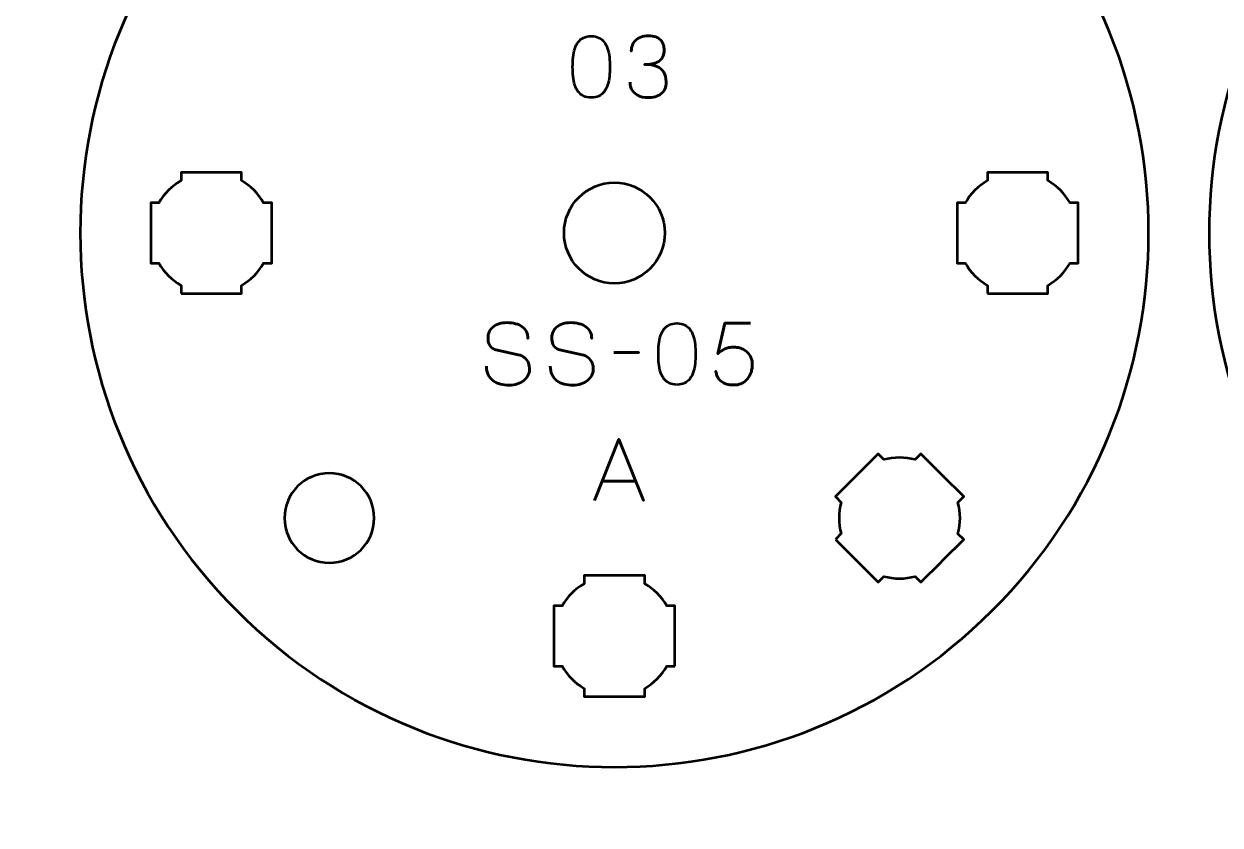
# Model space of a CAD drawing. Header units: centimetres. Extents: x -21 to 0, y -29.7 to 0.
# Drawn here: x -17.33 to -11.4, y -17.39 to -13.41 of the extents above; entities that cross this region are included whole.
import ezdxf

# ---------------------------------------------------------------- set-up
doc = ezdxf.new("R2010")
doc.units = ezdxf.units.CM
doc.header["$MEASUREMENT"] = 0
doc.layers.add('Layer 1', color=7, linetype='Continuous')

msp = doc.modelspace()

# ---------------------------------------------------------------- linework, layer by layer
at = {"layer": 'Layer 1', "lineweight": 53}
msp.add_ellipse((-14.40002, -14.44991), major_axis=(0, 0.25), ratio=1, dxfattribs=at)
at = {"layer": 'Layer 1', "color": 1, "lineweight": 53}
msp.add_open_spline([(-21.00003, -29.19995), (-21.00003, -29.19995), (-21.00003, -2.29992), (-21.00003, -2.29992), (-21.00003, -2.29992), (-21.00003, -2.21709), (-20.93286, -2.14992), (-20.85003, -2.14992), (-20.85003, -2.14992), (-20.7672, -2.14992), (-20.70003, -2.08275), (-20.70003, -1.99992), (-20.70003, -1.99992), (-20.70003, -1.91709), (-20.7672, -1.84992), (-20.85003, -1.84992), (-20.85003, -1.84992), (-20.93286, -1.84992), (-21.00003, -1.78275), (-21.00003, -1.69992), (-21.00003, -1.69992), (-21.00003, -1.61709), (-20.93286, -1.54992), (-20.85003, -1.54992), (-20.85003, -1.54992), (-20.7672, -1.54992), (-20.70003, -1.48275), (-20.70003, -1.39992), (-20.70003, -1.39992), (-20.70003, -1.31709), (-20.7672, -1.24992), (-20.85003, -1.24992), (-20.85003, -1.24992), (-20.93286, -1.24992), (-21.00003, -1.18275), (-21.00003, -1.09992), (-21.00003, -1.09992), (-21.00003, -1.09992), (-21.00003, -0.49992), (-21.00003, -0.49992), (-21.00003, -0.49992), (-21.00003, -0.22295), (-20.77694, 0.00004), (-20.49994, 0.00004), (-20.49994, 0.00004), (-20.49994, 0.00004), (-0.50008, 0.00004), (-0.50008, 0.00004), (-0.50008, 0.00004), (-0.22294, 0.00004), (0.00002, -0.22295), (0.00002, -0.49992), (0.00002, -0.49992), (0.00002, -0.49992), (0.00002, -29.19995), (0.00002, -29.19995), (0.00002, -29.19995), (0.00002, -29.47695), (-0.22294, -29.70004), (-0.50008, -29.70004), (-0.50008, -29.70004), (-0.50008, -29.70004), (-20.49994, -29.70004), (-20.49994, -29.70004), (-20.49994, -29.70004), (-20.77694, -29.70004), (-21.00003, -29.47695), (-21.00003, -29.19995)], degree=3, knots=[0, 0, 0, 0, 0.0588235, 0.0588235, 0.0588235, 0.0588235, 0.1176471, 0.1176471, 0.1176471, 0.1176471, 0.1764706, 0.1764706, 0.1764706, 0.1764706, 0.2352941, 0.2352941, 0.2352941, 0.2352941, 0.2941176, 0.2941176, 0.2941176, 0.2941176, 0.3529412, 0.3529412, 0.3529412, 0.3529412, 0.4117647, 0.4117647, 0.4117647, 0.4117647, 0.4705882, 0.4705882, 0.4705882, 0.4705882, 0.5294118, 0.5294118, 0.5294118, 0.5294118, 0.5882353, 0.5882353, 0.5882353, 0.5882353, 0.6470588, 0.6470588, 0.6470588, 0.6470588, 0.7058824, 0.7058824, 0.7058824, 0.7058824, 0.7647059, 0.7647059, 0.7647059, 0.7647059, 0.8235294, 0.8235294, 0.8235294, 0.8235294, 0.8823529, 0.8823529, 0.8823529, 0.8823529, 0.9411765, 0.9411765, 0.9411765, 0.9411765, 1, 1, 1, 1], dxfattribs=at)
at = {"layer": 'Layer 1', "color": 3, "lineweight": 53}
for points in [[(-16.27383, -12.57613), (-15.23913, -11.54143), (-13.5609, -11.54143), (-12.52617, -12.57616), (-12.52617, -12.57616), (-11.49147, -13.61086), (-11.49147, -15.2891), (-12.52617, -16.3238), (-12.52617, -16.3238), (-13.5609, -17.35853), (-15.23913, -17.35853), (-16.27383, -16.32383), (-16.27383, -16.32383), (-17.30856, -15.2891), (-17.30856, -13.61086), (-16.27383, -12.57613)], [(-10.67383, -12.57613), (-9.63913, -11.54143), (-7.9609, -11.54143), (-6.92617, -12.57616), (-6.92617, -12.57616), (-5.89147, -13.61086), (-5.89147, -15.2891), (-6.92617, -16.3238), (-6.92617, -16.3238), (-7.9609, -17.35853), (-9.63913, -17.35853), (-10.67383, -16.32383), (-10.67383, -16.32383), (-11.70856, -15.2891), (-11.70856, -13.61086), (-10.67383, -12.57613)]]:
    msp.add_open_spline(points, degree=3, knots=[0, 0, 0, 0, 0.25, 0.25, 0.25, 0.25, 0.5, 0.5, 0.5, 0.5, 0.75, 0.75, 0.75, 0.75, 1, 1, 1, 1], dxfattribs=at)
at = {"layer": 'Layer 1', "color": 5, "lineweight": 53}
for points, knots in [([(-14.51499, -13.77813), (-14.50018, -13.77806), (-14.48741, -13.77545), (-14.47675, -13.77037), (-14.47675, -13.77037), (-14.46617, -13.76529), (-14.45735, -13.75802), (-14.4503, -13.74878), (-14.4503, -13.74878), (-14.44331, -13.73947), (-14.43781, -13.72846), (-14.43372, -13.71576), (-14.43372, -13.71576), (-14.42969, -13.70306), (-14.4268, -13.68916), (-14.42518, -13.67392), (-14.42518, -13.67392), (-14.42348, -13.65868), (-14.42264, -13.64266), (-14.42271, -13.62573), (-14.42271, -13.62573), (-14.42264, -13.60887), (-14.42348, -13.59285), (-14.42518, -13.57768), (-14.42518, -13.57768), (-14.4268, -13.56251), (-14.42969, -13.54854), (-14.43372, -13.53584), (-14.43372, -13.53584), (-14.43781, -13.52321), (-14.44331, -13.51221), (-14.4503, -13.50282), (-14.4503, -13.50282), (-14.45735, -13.49351), (-14.46617, -13.48624), (-14.47675, -13.48116), (-14.47675, -13.48116), (-14.48741, -13.47601), (-14.50018, -13.4734), (-14.51499, -13.47333), (-14.51499, -13.47333), (-14.52981, -13.4734), (-14.54258, -13.47601), (-14.55324, -13.48116), (-14.55324, -13.48116), (-14.56382, -13.48624), (-14.57264, -13.49351), (-14.57969, -13.50282), (-14.57969, -13.50282), (-14.58668, -13.51221), (-14.59218, -13.52321), (-14.59627, -13.53584), (-14.59627, -13.53584), (-14.6003, -13.54854), (-14.60319, -13.56251), (-14.60481, -13.57768), (-14.60481, -13.57768), (-14.6065, -13.59285), (-14.60735, -13.60887), (-14.60728, -13.62573), (-14.60728, -13.62573), (-14.60735, -13.64266), (-14.6065, -13.65868), (-14.60481, -13.67392), (-14.60481, -13.67392), (-14.60319, -13.68916), (-14.6003, -13.70306), (-14.59627, -13.71576), (-14.59627, -13.71576), (-14.59218, -13.72846), (-14.58668, -13.73947), (-14.57969, -13.74878), (-14.57969, -13.74878), (-14.57264, -13.75802), (-14.56382, -13.76529), (-14.55324, -13.77037), (-14.55324, -13.77037), (-14.54258, -13.77545), (-14.52981, -13.77806), (-14.51499, -13.77813)], [0, 0, 0, 0, 0.05, 0.05, 0.05, 0.05, 0.1, 0.1, 0.1, 0.1, 0.15, 0.15, 0.15, 0.15, 0.2, 0.2, 0.2, 0.2, 0.25, 0.25, 0.25, 0.25, 0.3, 0.3, 0.3, 0.3, 0.35, 0.35, 0.35, 0.35, 0.4, 0.4, 0.4, 0.4, 0.45, 0.45, 0.45, 0.45, 0.5, 0.5, 0.5, 0.5, 0.55, 0.55, 0.55, 0.55, 0.6, 0.6, 0.6, 0.6, 0.65, 0.65, 0.65, 0.65, 0.7, 0.7, 0.7, 0.7, 0.75, 0.75, 0.75, 0.75, 0.8, 0.8, 0.8, 0.8, 0.85, 0.85, 0.85, 0.85, 0.9, 0.9, 0.9, 0.9, 0.95, 0.95, 0.95, 0.95, 1, 1, 1, 1]), ([(-14.51499, -13.77813), (-14.50018, -13.77806), (-14.48741, -13.77545), (-14.47675, -13.77037), (-14.47675, -13.77037), (-14.46617, -13.76529), (-14.45735, -13.75802), (-14.4503, -13.74878), (-14.4503, -13.74878), (-14.44331, -13.73947), (-14.43781, -13.72846), (-14.43372, -13.71576), (-14.43372, -13.71576), (-14.42969, -13.70306), (-14.4268, -13.68916), (-14.42518, -13.67392), (-14.42518, -13.67392), (-14.42348, -13.65868), (-14.42264, -13.64266), (-14.42271, -13.62573), (-14.42271, -13.62573), (-14.42264, -13.60887), (-14.42348, -13.59285), (-14.42518, -13.57768), (-14.42518, -13.57768), (-14.4268, -13.56251), (-14.42969, -13.54854), (-14.43372, -13.53584), (-14.43372, -13.53584), (-14.43781, -13.52321), (-14.44331, -13.51221), (-14.4503, -13.50282), (-14.4503, -13.50282), (-14.45735, -13.49351), (-14.46617, -13.48624), (-14.47675, -13.48116), (-14.47675, -13.48116), (-14.48741, -13.47601), (-14.50018, -13.4734), (-14.51499, -13.47333), (-14.51499, -13.47333), (-14.52981, -13.4734), (-14.54258, -13.47601), (-14.55324, -13.48116), (-14.55324, -13.48116), (-14.56382, -13.48624), (-14.57264, -13.49351), (-14.57969, -13.50282), (-14.57969, -13.50282), (-14.58668, -13.51221), (-14.59218, -13.52321), (-14.59627, -13.53584), (-14.59627, -13.53584), (-14.6003, -13.54854), (-14.60319, -13.56251), (-14.60481, -13.57768), (-14.60481, -13.57768), (-14.6065, -13.59285), (-14.60735, -13.60887), (-14.60728, -13.62573), (-14.60728, -13.62573), (-14.60735, -13.64266), (-14.6065, -13.65868), (-14.60481, -13.67392), (-14.60481, -13.67392), (-14.60319, -13.68916), (-14.6003, -13.70306), (-14.59627, -13.71576), (-14.59627, -13.71576), (-14.59218, -13.72846), (-14.58668, -13.73947), (-14.57969, -13.74878), (-14.57969, -13.74878), (-14.57264, -13.75802), (-14.56382, -13.76529), (-14.55324, -13.77037), (-14.55324, -13.77037), (-14.54258, -13.77545), (-14.52981, -13.77806), (-14.51499, -13.77813)], [0, 0, 0, 0, 0.05, 0.05, 0.05, 0.05, 0.1, 0.1, 0.1, 0.1, 0.15, 0.15, 0.15, 0.15, 0.2, 0.2, 0.2, 0.2, 0.25, 0.25, 0.25, 0.25, 0.3, 0.3, 0.3, 0.3, 0.35, 0.35, 0.35, 0.35, 0.4, 0.4, 0.4, 0.4, 0.45, 0.45, 0.45, 0.45, 0.5, 0.5, 0.5, 0.5, 0.55, 0.55, 0.55, 0.55, 0.6, 0.6, 0.6, 0.6, 0.65, 0.65, 0.65, 0.65, 0.7, 0.7, 0.7, 0.7, 0.75, 0.75, 0.75, 0.75, 0.8, 0.8, 0.8, 0.8, 0.85, 0.85, 0.85, 0.85, 0.9, 0.9, 0.9, 0.9, 0.95, 0.95, 0.95, 0.95, 1, 1, 1, 1]), ([(-14.32238, -13.70151), (-14.32231, -13.71675), (-14.31878, -13.73001), (-14.3118, -13.74151), (-14.3118, -13.74151), (-14.30481, -13.75294), (-14.29486, -13.7619), (-14.28188, -13.76832), (-14.28188, -13.76832), (-14.2689, -13.77474), (-14.25331, -13.77799), (-14.23517, -13.77813), (-14.23517, -13.77813), (-14.22156, -13.77813), (-14.20921, -13.77672), (-14.19799, -13.77376), (-14.19799, -13.77376), (-14.18684, -13.77079), (-14.17725, -13.76621), (-14.16913, -13.75993), (-14.16913, -13.75993), (-14.16102, -13.75365), (-14.15481, -13.74553), (-14.15037, -13.73566), (-14.15037, -13.73566), (-14.14599, -13.72571), (-14.14381, -13.71378), (-14.14374, -13.69981), (-14.14374, -13.69981), (-14.14366, -13.68119), (-14.14747, -13.66545), (-14.15502, -13.65268), (-14.15502, -13.65268), (-14.16257, -13.63991), (-14.17429, -13.63032), (-14.19002, -13.62376), (-14.19002, -13.62376), (-14.20575, -13.61719), (-14.22593, -13.61388), (-14.25041, -13.61388), (-14.25041, -13.61388), (-14.23214, -13.61395), (-14.21683, -13.61226), (-14.20434, -13.6088), (-14.20434, -13.6088), (-14.19192, -13.60534), (-14.18198, -13.60047), (-14.1745, -13.59412), (-14.1745, -13.59412), (-14.16702, -13.58784), (-14.16159, -13.58036), (-14.15834, -13.57176), (-14.15834, -13.57176), (-14.15502, -13.56322), (-14.1534, -13.55384), (-14.15347, -13.54361), (-14.15347, -13.54361), (-14.1534, -13.53337), (-14.15481, -13.52392), (-14.15763, -13.51517), (-14.15763, -13.51517), (-14.16039, -13.50642), (-14.1649, -13.49873), (-14.17104, -13.49217), (-14.17104, -13.49217), (-14.17718, -13.48561), (-14.18529, -13.48046), (-14.19524, -13.47679), (-14.19524, -13.47679), (-14.20526, -13.47312), (-14.21747, -13.47129), (-14.23179, -13.47122), (-14.23179, -13.47122), (-14.24604, -13.47129), (-14.25853, -13.4734), (-14.26911, -13.4775), (-14.26911, -13.4775), (-14.27977, -13.48159), (-14.28851, -13.48716), (-14.29557, -13.49429), (-14.29557, -13.49429), (-14.30255, -13.50141), (-14.30778, -13.50953), (-14.31123, -13.5187), (-14.31123, -13.5187), (-14.31476, -13.52787), (-14.31645, -13.53761), (-14.31645, -13.54784), (-14.31645, -13.54784), (-14.31645, -13.53761), (-14.31476, -13.52787), (-14.31123, -13.5187), (-14.31123, -13.5187), (-14.30778, -13.50953), (-14.30255, -13.50141), (-14.29557, -13.49429), (-14.29557, -13.49429), (-14.28851, -13.48716), (-14.27977, -13.48159), (-14.26911, -13.4775), (-14.26911, -13.4775), (-14.25853, -13.4734), (-14.24604, -13.47129), (-14.23179, -13.47122), (-14.23179, -13.47122), (-14.21747, -13.47129), (-14.20526, -13.47312), (-14.19524, -13.47679), (-14.19524, -13.47679), (-14.18529, -13.48046), (-14.17718, -13.48561), (-14.17104, -13.49217), (-14.17104, -13.49217), (-14.1649, -13.49873), (-14.16039, -13.50642), (-14.15763, -13.51517), (-14.15763, -13.51517), (-14.15481, -13.52392), (-14.1534, -13.53337), (-14.15347, -13.54361), (-14.15347, -13.54361), (-14.1534, -13.55384), (-14.15502, -13.56322), (-14.15834, -13.57176), (-14.15834, -13.57176), (-14.16159, -13.58036), (-14.16702, -13.58784), (-14.1745, -13.59412), (-14.1745, -13.59412), (-14.18198, -13.60047), (-14.19192, -13.60534), (-14.20434, -13.6088), (-14.20434, -13.6088), (-14.21683, -13.61226), (-14.23214, -13.61395), (-14.25041, -13.61388), (-14.25041, -13.61388), (-14.22593, -13.61388), (-14.20575, -13.61719), (-14.19002, -13.62376), (-14.19002, -13.62376), (-14.17429, -13.63032), (-14.16257, -13.63991), (-14.15502, -13.65268), (-14.15502, -13.65268), (-14.14747, -13.66545), (-14.14366, -13.68119), (-14.14374, -13.69981), (-14.14374, -13.69981), (-14.14381, -13.71378), (-14.14599, -13.72571), (-14.15037, -13.73566), (-14.15037, -13.73566), (-14.15481, -13.74553), (-14.16102, -13.75365), (-14.16913, -13.75993), (-14.16913, -13.75993), (-14.17725, -13.76621), (-14.18684, -13.77079), (-14.19799, -13.77376), (-14.19799, -13.77376), (-14.20921, -13.77672), (-14.22156, -13.77813), (-14.23517, -13.77813), (-14.23517, -13.77813), (-14.25331, -13.77799), (-14.2689, -13.77474), (-14.28188, -13.76832), (-14.28188, -13.76832), (-14.29486, -13.7619), (-14.30481, -13.75294), (-14.3118, -13.74151), (-14.3118, -13.74151), (-14.31878, -13.73001), (-14.32231, -13.71675), (-14.32238, -13.70151)], [0, 0, 0, 0, 0.0227273, 0.0227273, 0.0227273, 0.0227273, 0.0454545, 0.0454545, 0.0454545, 0.0454545, 0.0681818, 0.0681818, 0.0681818, 0.0681818, 0.0909091, 0.0909091, 0.0909091, 0.0909091, 0.1136364, 0.1136364, 0.1136364, 0.1136364, 0.1363636, 0.1363636, 0.1363636, 0.1363636, 0.1590909, 0.1590909, 0.1590909, 0.1590909, 0.1818182, 0.1818182, 0.1818182, 0.1818182, 0.2045455, 0.2045455, 0.2045455, 0.2045455, 0.2272727, 0.2272727, 0.2272727, 0.2272727, 0.25, 0.25, 0.25, 0.25, 0.2727273, 0.2727273, 0.2727273, 0.2727273, 0.2954545, 0.2954545, 0.2954545, 0.2954545, 0.3181818, 0.3181818, 0.3181818, 0.3181818, 0.3409091, 0.3409091, 0.3409091, 0.3409091, 0.3636364, 0.3636364, 0.3636364, 0.3636364, 0.3863636, 0.3863636, 0.3863636, 0.3863636, 0.4090909, 0.4090909, 0.4090909, 0.4090909, 0.4318182, 0.4318182, 0.4318182, 0.4318182, 0.4545455, 0.4545455, 0.4545455, 0.4545455, 0.4772727, 0.4772727, 0.4772727, 0.4772727, 0.5, 0.5, 0.5, 0.5, 0.5227273, 0.5227273, 0.5227273, 0.5227273, 0.5454545, 0.5454545, 0.5454545, 0.5454545, 0.5681818, 0.5681818, 0.5681818, 0.5681818, 0.5909091, 0.5909091, 0.5909091, 0.5909091, 0.6136364, 0.6136364, 0.6136364, 0.6136364, 0.6363636, 0.6363636, 0.6363636, 0.6363636, 0.6590909, 0.6590909, 0.6590909, 0.6590909, 0.6818182, 0.6818182, 0.6818182, 0.6818182, 0.7045455, 0.7045455, 0.7045455, 0.7045455, 0.7272727, 0.7272727, 0.7272727, 0.7272727, 0.75, 0.75, 0.75, 0.75, 0.7727273, 0.7727273, 0.7727273, 0.7727273, 0.7954545, 0.7954545, 0.7954545, 0.7954545, 0.8181818, 0.8181818, 0.8181818, 0.8181818, 0.8409091, 0.8409091, 0.8409091, 0.8409091, 0.8636364, 0.8636364, 0.8636364, 0.8636364, 0.8863636, 0.8863636, 0.8863636, 0.8863636, 0.9090909, 0.9090909, 0.9090909, 0.9090909, 0.9318182, 0.9318182, 0.9318182, 0.9318182, 0.9545455, 0.9545455, 0.9545455, 0.9545455, 0.9772727, 0.9772727, 0.9772727, 0.9772727, 1, 1, 1, 1]), ([(-15.03484, -15.11053), (-15.0347, -15.1274), (-15.03174, -15.14186), (-15.02581, -15.15393), (-15.02581, -15.15393), (-15.01995, -15.16592), (-15.01177, -15.17573), (-15.00147, -15.18335), (-15.00147, -15.18335), (-14.9911, -15.1909), (-14.97917, -15.19647), (-14.9657, -15.20007), (-14.9657, -15.20007), (-14.95229, -15.2036), (-14.9379, -15.20536), (-14.92266, -15.20536), (-14.92266, -15.20536), (-14.90728, -15.20529), (-14.89345, -15.20303), (-14.8811, -15.19873), (-14.8811, -15.19873), (-14.86882, -15.19442), (-14.85831, -15.18864), (-14.84949, -15.18137), (-14.84949, -15.18137), (-14.84074, -15.1741), (-14.83397, -15.16599), (-14.82917, -15.15696), (-14.82917, -15.15696), (-14.82437, -15.14793), (-14.82183, -15.13869), (-14.82148, -15.12916), (-14.82148, -15.12916), (-14.82106, -15.11667), (-14.82289, -15.10524), (-14.82691, -15.09494), (-14.82691, -15.09494), (-14.83094, -15.08464), (-14.83715, -15.07603), (-14.84554, -15.06898), (-14.84554, -15.06898), (-14.85387, -15.06192), (-14.86438, -15.05698), (-14.87694, -15.05423), (-14.87694, -15.05423), (-14.87694, -15.05423), (-14.98065, -15.03179), (-14.98065, -15.03179), (-14.98065, -15.03179), (-14.99039, -15.02975), (-14.99879, -15.02629), (-15.0057, -15.02149), (-15.0057, -15.02149), (-15.01262, -15.01663), (-15.01798, -15.00992), (-15.02165, -15.00131), (-15.02165, -15.00131), (-15.02532, -14.99278), (-15.02722, -14.98191), (-15.02722, -14.96872), (-15.02722, -14.96872), (-15.02722, -14.9587), (-15.02517, -14.94925), (-15.02101, -14.94036), (-15.02101, -14.94036), (-15.01692, -14.93147), (-15.01085, -14.92363), (-15.00288, -14.91672), (-15.00288, -14.91672), (-14.99491, -14.90988), (-14.98503, -14.90451), (-14.97332, -14.90063), (-14.97332, -14.90063), (-14.96153, -14.89668), (-14.94806, -14.89471), (-14.93282, -14.89464), (-14.93282, -14.89464), (-14.91751, -14.89464), (-14.90347, -14.8964), (-14.89063, -14.89993), (-14.89063, -14.89993), (-14.87786, -14.90346), (-14.86678, -14.90854), (-14.85747, -14.91531), (-14.85747, -14.91531), (-14.84815, -14.92208), (-14.84096, -14.93041), (-14.83602, -14.94014), (-14.83602, -14.94014), (-14.83108, -14.94995), (-14.82875, -14.96117), (-14.8291, -14.9738), (-14.8291, -14.9738), (-14.82875, -14.96117), (-14.83108, -14.94995), (-14.83602, -14.94014), (-14.83602, -14.94014), (-14.84096, -14.93041), (-14.84815, -14.92208), (-14.85747, -14.91531), (-14.85747, -14.91531), (-14.86678, -14.90854), (-14.87786, -14.90346), (-14.89063, -14.89993), (-14.89063, -14.89993), (-14.90347, -14.8964), (-14.91751, -14.89464), (-14.93282, -14.89464), (-14.93282, -14.89464), (-14.94806, -14.89471), (-14.96153, -14.89668), (-14.97332, -14.90063), (-14.97332, -14.90063), (-14.98503, -14.90451), (-14.99491, -14.90988), (-15.00288, -14.91672), (-15.00288, -14.91672), (-15.01085, -14.92363), (-15.01692, -14.93147), (-15.02101, -14.94036), (-15.02101, -14.94036), (-15.02517, -14.94925), (-15.02722, -14.9587), (-15.02722, -14.96872), (-15.02722, -14.96872), (-15.02722, -14.98191), (-15.02539, -14.99278), (-15.02186, -15.00124), (-15.02186, -15.00124), (-15.01826, -15.00978), (-15.01297, -15.01641), (-15.00605, -15.02128), (-15.00605, -15.02128), (-14.99914, -15.02608), (-14.99067, -15.02961), (-14.98065, -15.03179), (-14.98065, -15.03179), (-14.98065, -15.03179), (-14.87694, -15.05423), (-14.87694, -15.05423), (-14.87694, -15.05423), (-14.8641, -15.05698), (-14.85351, -15.06192), (-14.84519, -15.06898), (-14.84519, -15.06898), (-14.83679, -15.07603), (-14.83065, -15.08464), (-14.8267, -15.09494), (-14.8267, -15.09494), (-14.82282, -15.10524), (-14.82106, -15.11667), (-14.82148, -15.12916), (-14.82148, -15.12916), (-14.82183, -15.13869), (-14.82437, -15.14793), (-14.82917, -15.15696), (-14.82917, -15.15696), (-14.83397, -15.16599), (-14.84074, -15.1741), (-14.84949, -15.18137), (-14.84949, -15.18137), (-14.85831, -15.18864), (-14.86882, -15.19442), (-14.8811, -15.19873), (-14.8811, -15.19873), (-14.89345, -15.20303), (-14.90728, -15.20529), (-14.92266, -15.20536), (-14.92266, -15.20536), (-14.9379, -15.20536), (-14.95229, -15.2036), (-14.9657, -15.20007), (-14.9657, -15.20007), (-14.97917, -15.19647), (-14.9911, -15.1909), (-15.00147, -15.18335), (-15.00147, -15.18335), (-15.01177, -15.17573), (-15.01995, -15.16592), (-15.02581, -15.15393), (-15.02581, -15.15393), (-15.03174, -15.14186), (-15.0347, -15.1274), (-15.03484, -15.11053)], [0, 0, 0, 0, 0.0217391, 0.0217391, 0.0217391, 0.0217391, 0.0434783, 0.0434783, 0.0434783, 0.0434783, 0.0652174, 0.0652174, 0.0652174, 0.0652174, 0.0869565, 0.0869565, 0.0869565, 0.0869565, 0.1086957, 0.1086957, 0.1086957, 0.1086957, 0.1304348, 0.1304348, 0.1304348, 0.1304348, 0.1521739, 0.1521739, 0.1521739, 0.1521739, 0.173913, 0.173913, 0.173913, 0.173913, 0.1956522, 0.1956522, 0.1956522, 0.1956522, 0.2173913, 0.2173913, 0.2173913, 0.2173913, 0.2391304, 0.2391304, 0.2391304, 0.2391304, 0.2608696, 0.2608696, 0.2608696, 0.2608696, 0.2826087, 0.2826087, 0.2826087, 0.2826087, 0.3043478, 0.3043478, 0.3043478, 0.3043478, 0.326087, 0.326087, 0.326087, 0.326087, 0.3478261, 0.3478261, 0.3478261, 0.3478261, 0.3695652, 0.3695652, 0.3695652, 0.3695652, 0.3913043, 0.3913043, 0.3913043, 0.3913043, 0.4130435, 0.4130435, 0.4130435, 0.4130435, 0.4347826, 0.4347826, 0.4347826, 0.4347826, 0.4565217, 0.4565217, 0.4565217, 0.4565217, 0.4782609, 0.4782609, 0.4782609, 0.4782609, 0.5, 0.5, 0.5, 0.5, 0.5217391, 0.5217391, 0.5217391, 0.5217391, 0.5434783, 0.5434783, 0.5434783, 0.5434783, 0.5652174, 0.5652174, 0.5652174, 0.5652174, 0.5869565, 0.5869565, 0.5869565, 0.5869565, 0.6086957, 0.6086957, 0.6086957, 0.6086957, 0.6304348, 0.6304348, 0.6304348, 0.6304348, 0.6521739, 0.6521739, 0.6521739, 0.6521739, 0.673913, 0.673913, 0.673913, 0.673913, 0.6956522, 0.6956522, 0.6956522, 0.6956522, 0.7173913, 0.7173913, 0.7173913, 0.7173913, 0.7391304, 0.7391304, 0.7391304, 0.7391304, 0.7608696, 0.7608696, 0.7608696, 0.7608696, 0.7826087, 0.7826087, 0.7826087, 0.7826087, 0.8043478, 0.8043478, 0.8043478, 0.8043478, 0.826087, 0.826087, 0.826087, 0.826087, 0.8478261, 0.8478261, 0.8478261, 0.8478261, 0.8695652, 0.8695652, 0.8695652, 0.8695652, 0.8913043, 0.8913043, 0.8913043, 0.8913043, 0.9130435, 0.9130435, 0.9130435, 0.9130435, 0.9347826, 0.9347826, 0.9347826, 0.9347826, 0.9565217, 0.9565217, 0.9565217, 0.9565217, 0.9782609, 0.9782609, 0.9782609, 0.9782609, 1, 1, 1, 1]), ([(-14.71861, -15.11053), (-14.71847, -15.1274), (-14.71551, -15.14186), (-14.70958, -15.15393), (-14.70958, -15.15393), (-14.70372, -15.16592), (-14.69554, -15.17573), (-14.68524, -15.18335), (-14.68524, -15.18335), (-14.67487, -15.1909), (-14.66294, -15.19647), (-14.64947, -15.20007), (-14.64947, -15.20007), (-14.63606, -15.2036), (-14.62167, -15.20536), (-14.60643, -15.20536), (-14.60643, -15.20536), (-14.59105, -15.20529), (-14.57722, -15.20303), (-14.56487, -15.19873), (-14.56487, -15.19873), (-14.55259, -15.19442), (-14.54208, -15.18864), (-14.53326, -15.18137), (-14.53326, -15.18137), (-14.52451, -15.1741), (-14.51774, -15.16599), (-14.51294, -15.15696), (-14.51294, -15.15696), (-14.50814, -15.14793), (-14.5056, -15.13869), (-14.50525, -15.12916), (-14.50525, -15.12916), (-14.50483, -15.11667), (-14.50666, -15.10524), (-14.51068, -15.09494), (-14.51068, -15.09494), (-14.51471, -15.08464), (-14.52092, -15.07603), (-14.52931, -15.06898), (-14.52931, -15.06898), (-14.53764, -15.06192), (-14.54815, -15.05698), (-14.56071, -15.05423), (-14.56071, -15.05423), (-14.56071, -15.05423), (-14.66442, -15.03179), (-14.66442, -15.03179), (-14.66442, -15.03179), (-14.67416, -15.02975), (-14.68256, -15.02629), (-14.68947, -15.02149), (-14.68947, -15.02149), (-14.69639, -15.01663), (-14.70175, -15.00992), (-14.70542, -15.00131), (-14.70542, -15.00131), (-14.70909, -14.99278), (-14.71099, -14.98191), (-14.71099, -14.96872), (-14.71099, -14.96872), (-14.71099, -14.9587), (-14.70894, -14.94925), (-14.70478, -14.94036), (-14.70478, -14.94036), (-14.70069, -14.93147), (-14.69462, -14.92363), (-14.68665, -14.91672), (-14.68665, -14.91672), (-14.67868, -14.90988), (-14.6688, -14.90451), (-14.65709, -14.90063), (-14.65709, -14.90063), (-14.6453, -14.89668), (-14.63183, -14.89471), (-14.61659, -14.89464), (-14.61659, -14.89464), (-14.60128, -14.89464), (-14.58724, -14.8964), (-14.5744, -14.89993), (-14.5744, -14.89993), (-14.56163, -14.90346), (-14.55055, -14.90854), (-14.54124, -14.91531), (-14.54124, -14.91531), (-14.53192, -14.92208), (-14.52473, -14.93041), (-14.51979, -14.94014), (-14.51979, -14.94014), (-14.51485, -14.94995), (-14.51252, -14.96117), (-14.51287, -14.9738), (-14.51287, -14.9738), (-14.51252, -14.96117), (-14.51485, -14.94995), (-14.51979, -14.94014), (-14.51979, -14.94014), (-14.52473, -14.93041), (-14.53192, -14.92208), (-14.54124, -14.91531), (-14.54124, -14.91531), (-14.55055, -14.90854), (-14.56163, -14.90346), (-14.5744, -14.89993), (-14.5744, -14.89993), (-14.58724, -14.8964), (-14.60128, -14.89464), (-14.61659, -14.89464), (-14.61659, -14.89464), (-14.63183, -14.89471), (-14.6453, -14.89668), (-14.65709, -14.90063), (-14.65709, -14.90063), (-14.6688, -14.90451), (-14.67868, -14.90988), (-14.68665, -14.91672), (-14.68665, -14.91672), (-14.69462, -14.92363), (-14.70069, -14.93147), (-14.70478, -14.94036), (-14.70478, -14.94036), (-14.70894, -14.94925), (-14.71099, -14.9587), (-14.71099, -14.96872), (-14.71099, -14.96872), (-14.71099, -14.98191), (-14.70916, -14.99278), (-14.70563, -15.00124), (-14.70563, -15.00124), (-14.70203, -15.00978), (-14.69674, -15.01641), (-14.68982, -15.02128), (-14.68982, -15.02128), (-14.68291, -15.02608), (-14.67444, -15.02961), (-14.66442, -15.03179), (-14.66442, -15.03179), (-14.66442, -15.03179), (-14.56071, -15.05423), (-14.56071, -15.05423), (-14.56071, -15.05423), (-14.54787, -15.05698), (-14.53728, -15.06192), (-14.52896, -15.06898), (-14.52896, -15.06898), (-14.52056, -15.07603), (-14.51442, -15.08464), (-14.51047, -15.09494), (-14.51047, -15.09494), (-14.50659, -15.10524), (-14.50483, -15.11667), (-14.50525, -15.12916), (-14.50525, -15.12916), (-14.5056, -15.13869), (-14.50814, -15.14793), (-14.51294, -15.15696), (-14.51294, -15.15696), (-14.51774, -15.16599), (-14.52451, -15.1741), (-14.53326, -15.18137), (-14.53326, -15.18137), (-14.54208, -15.18864), (-14.55259, -15.19442), (-14.56487, -15.19873), (-14.56487, -15.19873), (-14.57722, -15.20303), (-14.59105, -15.20529), (-14.60643, -15.20536), (-14.60643, -15.20536), (-14.62167, -15.20536), (-14.63606, -15.2036), (-14.64947, -15.20007), (-14.64947, -15.20007), (-14.66294, -15.19647), (-14.67487, -15.1909), (-14.68524, -15.18335), (-14.68524, -15.18335), (-14.69554, -15.17573), (-14.70372, -15.16592), (-14.70958, -15.15393), (-14.70958, -15.15393), (-14.71551, -15.14186), (-14.71847, -15.1274), (-14.71861, -15.11053)], [0, 0, 0, 0, 0.0217391, 0.0217391, 0.0217391, 0.0217391, 0.0434783, 0.0434783, 0.0434783, 0.0434783, 0.0652174, 0.0652174, 0.0652174, 0.0652174, 0.0869565, 0.0869565, 0.0869565, 0.0869565, 0.1086957, 0.1086957, 0.1086957, 0.1086957, 0.1304348, 0.1304348, 0.1304348, 0.1304348, 0.1521739, 0.1521739, 0.1521739, 0.1521739, 0.173913, 0.173913, 0.173913, 0.173913, 0.1956522, 0.1956522, 0.1956522, 0.1956522, 0.2173913, 0.2173913, 0.2173913, 0.2173913, 0.2391304, 0.2391304, 0.2391304, 0.2391304, 0.2608696, 0.2608696, 0.2608696, 0.2608696, 0.2826087, 0.2826087, 0.2826087, 0.2826087, 0.3043478, 0.3043478, 0.3043478, 0.3043478, 0.326087, 0.326087, 0.326087, 0.326087, 0.3478261, 0.3478261, 0.3478261, 0.3478261, 0.3695652, 0.3695652, 0.3695652, 0.3695652, 0.3913043, 0.3913043, 0.3913043, 0.3913043, 0.4130435, 0.4130435, 0.4130435, 0.4130435, 0.4347826, 0.4347826, 0.4347826, 0.4347826, 0.4565217, 0.4565217, 0.4565217, 0.4565217, 0.4782609, 0.4782609, 0.4782609, 0.4782609, 0.5, 0.5, 0.5, 0.5, 0.5217391, 0.5217391, 0.5217391, 0.5217391, 0.5434783, 0.5434783, 0.5434783, 0.5434783, 0.5652174, 0.5652174, 0.5652174, 0.5652174, 0.5869565, 0.5869565, 0.5869565, 0.5869565, 0.6086957, 0.6086957, 0.6086957, 0.6086957, 0.6304348, 0.6304348, 0.6304348, 0.6304348, 0.6521739, 0.6521739, 0.6521739, 0.6521739, 0.673913, 0.673913, 0.673913, 0.673913, 0.6956522, 0.6956522, 0.6956522, 0.6956522, 0.7173913, 0.7173913, 0.7173913, 0.7173913, 0.7391304, 0.7391304, 0.7391304, 0.7391304, 0.7608696, 0.7608696, 0.7608696, 0.7608696, 0.7826087, 0.7826087, 0.7826087, 0.7826087, 0.8043478, 0.8043478, 0.8043478, 0.8043478, 0.826087, 0.826087, 0.826087, 0.826087, 0.8478261, 0.8478261, 0.8478261, 0.8478261, 0.8695652, 0.8695652, 0.8695652, 0.8695652, 0.8913043, 0.8913043, 0.8913043, 0.8913043, 0.9130435, 0.9130435, 0.9130435, 0.9130435, 0.9347826, 0.9347826, 0.9347826, 0.9347826, 0.9565217, 0.9565217, 0.9565217, 0.9565217, 0.9782609, 0.9782609, 0.9782609, 0.9782609, 1, 1, 1, 1]), ([(-14.08996, -15.20282), (-14.07515, -15.20275), (-14.06238, -15.20014), (-14.05172, -15.19506), (-14.05172, -15.19506), (-14.04114, -15.18998), (-14.03232, -15.18271), (-14.02527, -15.17347), (-14.02527, -15.17347), (-14.01828, -15.16416), (-14.01278, -15.15315), (-14.00869, -15.14045), (-14.00869, -15.14045), (-14.00466, -15.12775), (-14.00177, -15.11385), (-14.00015, -15.09861), (-14.00015, -15.09861), (-13.99845, -15.08337), (-13.99761, -15.06735), (-13.99768, -15.05042), (-13.99768, -15.05042), (-13.99761, -15.03356), (-13.99845, -15.01754), (-14.00015, -15.00237), (-14.00015, -15.00237), (-14.00177, -14.9872), (-14.00466, -14.97323), (-14.00869, -14.96053), (-14.00869, -14.96053), (-14.01278, -14.9479), (-14.01828, -14.9369), (-14.02527, -14.92751), (-14.02527, -14.92751), (-14.03232, -14.9182), (-14.04114, -14.91093), (-14.05172, -14.90585), (-14.05172, -14.90585), (-14.06238, -14.9007), (-14.07515, -14.89809), (-14.08996, -14.89802), (-14.08996, -14.89802), (-14.10478, -14.89809), (-14.11755, -14.9007), (-14.12821, -14.90585), (-14.12821, -14.90585), (-14.13879, -14.91093), (-14.14761, -14.9182), (-14.15466, -14.92751), (-14.15466, -14.92751), (-14.16165, -14.9369), (-14.16715, -14.9479), (-14.17124, -14.96053), (-14.17124, -14.96053), (-14.17527, -14.97323), (-14.17816, -14.9872), (-14.17978, -15.00237), (-14.17978, -15.00237), (-14.18147, -15.01754), (-14.18232, -15.03356), (-14.18225, -15.05042), (-14.18225, -15.05042), (-14.18232, -15.06735), (-14.18147, -15.08337), (-14.17978, -15.09861), (-14.17978, -15.09861), (-14.17816, -15.11385), (-14.17527, -15.12775), (-14.17124, -15.14045), (-14.17124, -15.14045), (-14.16715, -15.15315), (-14.16165, -15.16416), (-14.15466, -15.17347), (-14.15466, -15.17347), (-14.14761, -15.18271), (-14.13879, -15.18998), (-14.12821, -15.19506), (-14.12821, -15.19506), (-14.11755, -15.20014), (-14.10478, -15.20275), (-14.08996, -15.20282)], [0, 0, 0, 0, 0.05, 0.05, 0.05, 0.05, 0.1, 0.1, 0.1, 0.1, 0.15, 0.15, 0.15, 0.15, 0.2, 0.2, 0.2, 0.2, 0.25, 0.25, 0.25, 0.25, 0.3, 0.3, 0.3, 0.3, 0.35, 0.35, 0.35, 0.35, 0.4, 0.4, 0.4, 0.4, 0.45, 0.45, 0.45, 0.45, 0.5, 0.5, 0.5, 0.5, 0.55, 0.55, 0.55, 0.55, 0.6, 0.6, 0.6, 0.6, 0.65, 0.65, 0.65, 0.65, 0.7, 0.7, 0.7, 0.7, 0.75, 0.75, 0.75, 0.75, 0.8, 0.8, 0.8, 0.8, 0.85, 0.85, 0.85, 0.85, 0.9, 0.9, 0.9, 0.9, 0.95, 0.95, 0.95, 0.95, 1, 1, 1, 1]), ([(-14.08996, -15.20282), (-14.07515, -15.20275), (-14.06238, -15.20014), (-14.05172, -15.19506), (-14.05172, -15.19506), (-14.04114, -15.18998), (-14.03232, -15.18271), (-14.02527, -15.17347), (-14.02527, -15.17347), (-14.01828, -15.16416), (-14.01278, -15.15315), (-14.00869, -15.14045), (-14.00869, -15.14045), (-14.00466, -15.12775), (-14.00177, -15.11385), (-14.00015, -15.09861), (-14.00015, -15.09861), (-13.99845, -15.08337), (-13.99761, -15.06735), (-13.99768, -15.05042), (-13.99768, -15.05042), (-13.99761, -15.03356), (-13.99845, -15.01754), (-14.00015, -15.00237), (-14.00015, -15.00237), (-14.00177, -14.9872), (-14.00466, -14.97323), (-14.00869, -14.96053), (-14.00869, -14.96053), (-14.01278, -14.9479), (-14.01828, -14.9369), (-14.02527, -14.92751), (-14.02527, -14.92751), (-14.03232, -14.9182), (-14.04114, -14.91093), (-14.05172, -14.90585), (-14.05172, -14.90585), (-14.06238, -14.9007), (-14.07515, -14.89809), (-14.08996, -14.89802), (-14.08996, -14.89802), (-14.10478, -14.89809), (-14.11755, -14.9007), (-14.12821, -14.90585), (-14.12821, -14.90585), (-14.13879, -14.91093), (-14.14761, -14.9182), (-14.15466, -14.92751), (-14.15466, -14.92751), (-14.16165, -14.9369), (-14.16715, -14.9479), (-14.17124, -14.96053), (-14.17124, -14.96053), (-14.17527, -14.97323), (-14.17816, -14.9872), (-14.17978, -15.00237), (-14.17978, -15.00237), (-14.18147, -15.01754), (-14.18232, -15.03356), (-14.18225, -15.05042), (-14.18225, -15.05042), (-14.18232, -15.06735), (-14.18147, -15.08337), (-14.17978, -15.09861), (-14.17978, -15.09861), (-14.17816, -15.11385), (-14.17527, -15.12775), (-14.17124, -15.14045), (-14.17124, -15.14045), (-14.16715, -15.15315), (-14.16165, -15.16416), (-14.15466, -15.17347), (-14.15466, -15.17347), (-14.14761, -15.18271), (-14.13879, -15.18998), (-14.12821, -15.19506), (-14.12821, -15.19506), (-14.11755, -15.20014), (-14.10478, -15.20275), (-14.08996, -15.20282)], [0, 0, 0, 0, 0.05, 0.05, 0.05, 0.05, 0.1, 0.1, 0.1, 0.1, 0.15, 0.15, 0.15, 0.15, 0.2, 0.2, 0.2, 0.2, 0.25, 0.25, 0.25, 0.25, 0.3, 0.3, 0.3, 0.3, 0.35, 0.35, 0.35, 0.35, 0.4, 0.4, 0.4, 0.4, 0.45, 0.45, 0.45, 0.45, 0.5, 0.5, 0.5, 0.5, 0.55, 0.55, 0.55, 0.55, 0.6, 0.6, 0.6, 0.6, 0.65, 0.65, 0.65, 0.65, 0.7, 0.7, 0.7, 0.7, 0.75, 0.75, 0.75, 0.75, 0.8, 0.8, 0.8, 0.8, 0.85, 0.85, 0.85, 0.85, 0.9, 0.9, 0.9, 0.9, 0.95, 0.95, 0.95, 0.95, 1, 1, 1, 1]), ([(-13.7259, -14.8976), (-13.7259, -14.8976), (-13.8529, -14.8976), (-13.8529, -14.8976), (-13.8529, -14.8976), (-13.8529, -14.8976), (-13.88677, -15.04915), (-13.88677, -15.04915), (-13.88677, -15.04915), (-13.88084, -15.04407), (-13.8752, -15.03949), (-13.86976, -15.03546), (-13.86976, -15.03546), (-13.8644, -15.03144), (-13.85876, -15.02806), (-13.85276, -15.02523), (-13.85276, -15.02523), (-13.84683, -15.02241), (-13.84006, -15.02029), (-13.83244, -15.01881), (-13.83244, -15.01881), (-13.82489, -15.01733), (-13.81586, -15.01655), (-13.80549, -15.01655), (-13.80549, -15.01655), (-13.79702, -15.01655), (-13.78855, -15.01768), (-13.78009, -15.02001), (-13.78009, -15.02001), (-13.77162, -15.02227), (-13.76358, -15.02573), (-13.75596, -15.03031), (-13.75596, -15.03031), (-13.74827, -15.03497), (-13.74149, -15.04076), (-13.73557, -15.04774), (-13.73557, -15.04774), (-13.72957, -15.05473), (-13.72484, -15.06291), (-13.72146, -15.07229), (-13.72146, -15.07229), (-13.718, -15.08168), (-13.71624, -15.09233), (-13.71617, -15.10418), (-13.71617, -15.10418), (-13.71609, -15.10856), (-13.71659, -15.11406), (-13.71758, -15.12055), (-13.71758, -15.12055), (-13.71849, -15.12704), (-13.72019, -15.1341), (-13.72259, -15.14158), (-13.72259, -15.14158), (-13.72498, -15.14906), (-13.72837, -15.15647), (-13.73267, -15.1638), (-13.73267, -15.1638), (-13.73698, -15.17114), (-13.74248, -15.17784), (-13.74911, -15.18391), (-13.74911, -15.18391), (-13.75575, -15.18998), (-13.76379, -15.19485), (-13.77317, -15.19852), (-13.77317, -15.19852), (-13.78263, -15.20211), (-13.79371, -15.20402), (-13.80633, -15.20409), (-13.80633, -15.20409), (-13.82143, -15.20402), (-13.83413, -15.2024), (-13.84443, -15.19936), (-13.84443, -15.19936), (-13.85474, -15.19626), (-13.86313, -15.19224), (-13.86962, -15.18716), (-13.86962, -15.18716), (-13.87618, -15.18208), (-13.88126, -15.1765), (-13.88493, -15.17044), (-13.88493, -15.17044), (-13.8886, -15.16437), (-13.89135, -15.1583), (-13.89319, -15.15223), (-13.89319, -15.15223), (-13.89502, -15.14616), (-13.89643, -15.14059), (-13.89735, -15.13551), (-13.89735, -15.13551), (-13.89643, -15.14059), (-13.89502, -15.14616), (-13.89319, -15.15223), (-13.89319, -15.15223), (-13.89135, -15.1583), (-13.8886, -15.16437), (-13.88493, -15.17044), (-13.88493, -15.17044), (-13.88126, -15.1765), (-13.87618, -15.18208), (-13.86962, -15.18716), (-13.86962, -15.18716), (-13.86313, -15.19224), (-13.85474, -15.19626), (-13.84443, -15.19936), (-13.84443, -15.19936), (-13.83413, -15.2024), (-13.82143, -15.20402), (-13.80633, -15.20409), (-13.80633, -15.20409), (-13.79371, -15.20402), (-13.78263, -15.20211), (-13.77317, -15.19852), (-13.77317, -15.19852), (-13.76379, -15.19485), (-13.75575, -15.18998), (-13.74911, -15.18391), (-13.74911, -15.18391), (-13.74248, -15.17784), (-13.73698, -15.17114), (-13.73267, -15.1638), (-13.73267, -15.1638), (-13.72837, -15.15647), (-13.72498, -15.14906), (-13.72259, -15.14158), (-13.72259, -15.14158), (-13.72019, -15.1341), (-13.71849, -15.12704), (-13.71758, -15.12055), (-13.71758, -15.12055), (-13.71659, -15.11406), (-13.71609, -15.10856), (-13.71617, -15.10418), (-13.71617, -15.10418), (-13.71624, -15.09233), (-13.718, -15.08168), (-13.72146, -15.07229), (-13.72146, -15.07229), (-13.72484, -15.06291), (-13.72957, -15.05473), (-13.73557, -15.04774), (-13.73557, -15.04774), (-13.74149, -15.04076), (-13.74827, -15.03497), (-13.75596, -15.03031), (-13.75596, -15.03031), (-13.76358, -15.02573), (-13.77162, -15.02227), (-13.78009, -15.02001), (-13.78009, -15.02001), (-13.78855, -15.01768), (-13.79702, -15.01655), (-13.80549, -15.01655), (-13.80549, -15.01655), (-13.81586, -15.01655), (-13.82489, -15.01733), (-13.83244, -15.01881), (-13.83244, -15.01881), (-13.84006, -15.02029), (-13.84683, -15.02241), (-13.85276, -15.02523), (-13.85276, -15.02523), (-13.85876, -15.02806), (-13.8644, -15.03144), (-13.86976, -15.03546), (-13.86976, -15.03546), (-13.8752, -15.03949), (-13.88084, -15.04407), (-13.88677, -15.04915), (-13.88677, -15.04915), (-13.88677, -15.04915), (-13.8529, -14.8976), (-13.8529, -14.8976), (-13.8529, -14.8976), (-13.8529, -14.8976), (-13.7259, -14.8976), (-13.7259, -14.8976)], [0, 0, 0, 0, 0.0227273, 0.0227273, 0.0227273, 0.0227273, 0.0454545, 0.0454545, 0.0454545, 0.0454545, 0.0681818, 0.0681818, 0.0681818, 0.0681818, 0.0909091, 0.0909091, 0.0909091, 0.0909091, 0.1136364, 0.1136364, 0.1136364, 0.1136364, 0.1363636, 0.1363636, 0.1363636, 0.1363636, 0.1590909, 0.1590909, 0.1590909, 0.1590909, 0.1818182, 0.1818182, 0.1818182, 0.1818182, 0.2045455, 0.2045455, 0.2045455, 0.2045455, 0.2272727, 0.2272727, 0.2272727, 0.2272727, 0.25, 0.25, 0.25, 0.25, 0.2727273, 0.2727273, 0.2727273, 0.2727273, 0.2954545, 0.2954545, 0.2954545, 0.2954545, 0.3181818, 0.3181818, 0.3181818, 0.3181818, 0.3409091, 0.3409091, 0.3409091, 0.3409091, 0.3636364, 0.3636364, 0.3636364, 0.3636364, 0.3863636, 0.3863636, 0.3863636, 0.3863636, 0.4090909, 0.4090909, 0.4090909, 0.4090909, 0.4318182, 0.4318182, 0.4318182, 0.4318182, 0.4545455, 0.4545455, 0.4545455, 0.4545455, 0.4772727, 0.4772727, 0.4772727, 0.4772727, 0.5, 0.5, 0.5, 0.5, 0.5227273, 0.5227273, 0.5227273, 0.5227273, 0.5454545, 0.5454545, 0.5454545, 0.5454545, 0.5681818, 0.5681818, 0.5681818, 0.5681818, 0.5909091, 0.5909091, 0.5909091, 0.5909091, 0.6136364, 0.6136364, 0.6136364, 0.6136364, 0.6363636, 0.6363636, 0.6363636, 0.6363636, 0.6590909, 0.6590909, 0.6590909, 0.6590909, 0.6818182, 0.6818182, 0.6818182, 0.6818182, 0.7045455, 0.7045455, 0.7045455, 0.7045455, 0.7272727, 0.7272727, 0.7272727, 0.7272727, 0.75, 0.75, 0.75, 0.75, 0.7727273, 0.7727273, 0.7727273, 0.7727273, 0.7954545, 0.7954545, 0.7954545, 0.7954545, 0.8181818, 0.8181818, 0.8181818, 0.8181818, 0.8409091, 0.8409091, 0.8409091, 0.8409091, 0.8636364, 0.8636364, 0.8636364, 0.8636364, 0.8863636, 0.8863636, 0.8863636, 0.8863636, 0.9090909, 0.9090909, 0.9090909, 0.9090909, 0.9318182, 0.9318182, 0.9318182, 0.9318182, 0.9545455, 0.9545455, 0.9545455, 0.9545455, 0.9772727, 0.9772727, 0.9772727, 0.9772727, 1, 1, 1, 1]), ([(-14.40238, -15.04322), (-14.40238, -15.04322), (-14.27919, -15.04322), (-14.27919, -15.04322), (-14.27919, -15.04322), (-14.27919, -15.04322), (-14.40238, -15.04322), (-14.40238, -15.04322)], [0, 0, 0, 0, 0.5, 0.5, 0.5, 0.5, 1, 1, 1, 1]), ([(-14.49848, -15.77813), (-14.49848, -15.77813), (-14.37741, -15.47291), (-14.37741, -15.47291), (-14.37741, -15.47291), (-14.37741, -15.47291), (-14.25591, -15.77813), (-14.25591, -15.77813), (-14.25591, -15.77813), (-14.25591, -15.77813), (-14.37741, -15.47291), (-14.37741, -15.47291), (-14.37741, -15.47291), (-14.37741, -15.47291), (-14.49848, -15.77813), (-14.49848, -15.77813)], [0, 0, 0, 0, 0.25, 0.25, 0.25, 0.25, 0.5, 0.5, 0.5, 0.5, 0.75, 0.75, 0.75, 0.75, 1, 1, 1, 1]), ([(-14.46038, -15.68203), (-14.46038, -15.68203), (-14.29444, -15.68203), (-14.29444, -15.68203), (-14.29444, -15.68203), (-14.29444, -15.68203), (-14.46038, -15.68203), (-14.46038, -15.68203)], [0, 0, 0, 0, 0.5, 0.5, 0.5, 0.5, 1, 1, 1, 1])]:
    msp.add_open_spline(points, degree=3, knots=knots, dxfattribs=at)
at = {"layer": 'Layer 1', "lineweight": 53}
for points, knots in [([(-16.55006, -14.74994), (-16.55006, -14.74994), (-16.55006, -14.70974), (-16.55006, -14.70974), (-16.55006, -14.70974), (-16.59558, -14.68341), (-16.63351, -14.64545), (-16.65984, -14.59994), (-16.65984, -14.59994), (-16.65984, -14.59994), (-16.70006, -14.59994), (-16.70006, -14.59994), (-16.70006, -14.59994), (-16.70006, -14.59994), (-16.70006, -14.29994), (-16.70006, -14.29994), (-16.70006, -14.29994), (-16.70006, -14.29994), (-16.65987, -14.29994), (-16.65987, -14.29994), (-16.65987, -14.29994), (-16.63354, -14.25441), (-16.59559, -14.21642), (-16.55006, -14.19006), (-16.55006, -14.19006), (-16.55006, -14.19006), (-16.55006, -14.14994), (-16.55006, -14.14994), (-16.55006, -14.14994), (-16.55006, -14.14994), (-16.40464, -14.14994), (-16.40464, -14.14994), (-16.40464, -14.14994), (-16.40464, -14.14994), (-16.39999, -14.14988), (-16.39999, -14.14988), (-16.39999, -14.14988), (-16.39999, -14.14988), (-16.39535, -14.14994), (-16.39535, -14.14994), (-16.39535, -14.14994), (-16.39535, -14.14994), (-16.25006, -14.14994), (-16.25006, -14.14994), (-16.25006, -14.14994), (-16.25006, -14.14994), (-16.25006, -14.19001), (-16.25006, -14.19001), (-16.25006, -14.19001), (-16.20449, -14.21636), (-16.16648, -14.25436), (-16.14012, -14.29994), (-16.14012, -14.29994), (-16.14012, -14.29994), (-16.10006, -14.29994), (-16.10006, -14.29994), (-16.10006, -14.29994), (-16.10006, -14.29994), (-16.10006, -14.44322), (-16.10006, -14.44322), (-16.10006, -14.44322), (-16.10006, -14.44322), (-16.09998, -14.44989), (-16.09998, -14.44989), (-16.09998, -14.44989), (-16.09998, -14.44989), (-16.10006, -14.45657), (-16.10006, -14.45657), (-16.10006, -14.45657), (-16.10006, -14.45657), (-16.10006, -14.59994), (-16.10006, -14.59994), (-16.10006, -14.59994), (-16.10006, -14.59994), (-16.14016, -14.59994), (-16.14016, -14.59994), (-16.14016, -14.59994), (-16.16652, -14.64548), (-16.20451, -14.68346), (-16.25006, -14.70979), (-16.25006, -14.70979), (-16.25006, -14.70979), (-16.25006, -14.74994), (-16.25006, -14.74994), (-16.25006, -14.74994), (-16.25006, -14.74994), (-16.55006, -14.74994), (-16.55006, -14.74994)], [0, 0, 0, 0, 0.0454545, 0.0454545, 0.0454545, 0.0454545, 0.0909091, 0.0909091, 0.0909091, 0.0909091, 0.1363636, 0.1363636, 0.1363636, 0.1363636, 0.1818182, 0.1818182, 0.1818182, 0.1818182, 0.2272727, 0.2272727, 0.2272727, 0.2272727, 0.2727273, 0.2727273, 0.2727273, 0.2727273, 0.3181818, 0.3181818, 0.3181818, 0.3181818, 0.3636364, 0.3636364, 0.3636364, 0.3636364, 0.4090909, 0.4090909, 0.4090909, 0.4090909, 0.4545455, 0.4545455, 0.4545455, 0.4545455, 0.5, 0.5, 0.5, 0.5, 0.5454545, 0.5454545, 0.5454545, 0.5454545, 0.5909091, 0.5909091, 0.5909091, 0.5909091, 0.6363636, 0.6363636, 0.6363636, 0.6363636, 0.6818182, 0.6818182, 0.6818182, 0.6818182, 0.7272727, 0.7272727, 0.7272727, 0.7272727, 0.7727273, 0.7727273, 0.7727273, 0.7727273, 0.8181818, 0.8181818, 0.8181818, 0.8181818, 0.8636364, 0.8636364, 0.8636364, 0.8636364, 0.9090909, 0.9090909, 0.9090909, 0.9090909, 0.9545455, 0.9545455, 0.9545455, 0.9545455, 1, 1, 1, 1]), ([(-12.55006, -14.74994), (-12.55006, -14.74994), (-12.55006, -14.70974), (-12.55006, -14.70974), (-12.55006, -14.70974), (-12.59558, -14.68341), (-12.63351, -14.64545), (-12.65984, -14.59994), (-12.65984, -14.59994), (-12.65984, -14.59994), (-12.70006, -14.59994), (-12.70006, -14.59994), (-12.70006, -14.59994), (-12.70006, -14.59994), (-12.70006, -14.29994), (-12.70006, -14.29994), (-12.70006, -14.29994), (-12.70006, -14.29994), (-12.65987, -14.29994), (-12.65987, -14.29994), (-12.65987, -14.29994), (-12.63354, -14.25441), (-12.59559, -14.21642), (-12.55006, -14.19006), (-12.55006, -14.19006), (-12.55006, -14.19006), (-12.55006, -14.14994), (-12.55006, -14.14994), (-12.55006, -14.14994), (-12.55006, -14.14994), (-12.40464, -14.14994), (-12.40464, -14.14994), (-12.40464, -14.14994), (-12.40464, -14.14994), (-12.39999, -14.14988), (-12.39999, -14.14988), (-12.39999, -14.14988), (-12.39999, -14.14988), (-12.39535, -14.14994), (-12.39535, -14.14994), (-12.39535, -14.14994), (-12.39535, -14.14994), (-12.25006, -14.14994), (-12.25006, -14.14994), (-12.25006, -14.14994), (-12.25006, -14.14994), (-12.25006, -14.19001), (-12.25006, -14.19001), (-12.25006, -14.19001), (-12.20449, -14.21636), (-12.16648, -14.25436), (-12.14012, -14.29994), (-12.14012, -14.29994), (-12.14012, -14.29994), (-12.10006, -14.29994), (-12.10006, -14.29994), (-12.10006, -14.29994), (-12.10006, -14.29994), (-12.10006, -14.44322), (-12.10006, -14.44322), (-12.10006, -14.44322), (-12.10006, -14.44322), (-12.09998, -14.44989), (-12.09998, -14.44989), (-12.09998, -14.44989), (-12.09998, -14.44989), (-12.10006, -14.45657), (-12.10006, -14.45657), (-12.10006, -14.45657), (-12.10006, -14.45657), (-12.10006, -14.59994), (-12.10006, -14.59994), (-12.10006, -14.59994), (-12.10006, -14.59994), (-12.14016, -14.59994), (-12.14016, -14.59994), (-12.14016, -14.59994), (-12.16652, -14.64548), (-12.20451, -14.68346), (-12.25006, -14.70979), (-12.25006, -14.70979), (-12.25006, -14.70979), (-12.25006, -14.74994), (-12.25006, -14.74994), (-12.25006, -14.74994), (-12.25006, -14.74994), (-12.55006, -14.74994), (-12.55006, -14.74994)], [0, 0, 0, 0, 0.0454545, 0.0454545, 0.0454545, 0.0454545, 0.0909091, 0.0909091, 0.0909091, 0.0909091, 0.1363636, 0.1363636, 0.1363636, 0.1363636, 0.1818182, 0.1818182, 0.1818182, 0.1818182, 0.2272727, 0.2272727, 0.2272727, 0.2272727, 0.2727273, 0.2727273, 0.2727273, 0.2727273, 0.3181818, 0.3181818, 0.3181818, 0.3181818, 0.3636364, 0.3636364, 0.3636364, 0.3636364, 0.4090909, 0.4090909, 0.4090909, 0.4090909, 0.4545455, 0.4545455, 0.4545455, 0.4545455, 0.5, 0.5, 0.5, 0.5, 0.5454545, 0.5454545, 0.5454545, 0.5454545, 0.5909091, 0.5909091, 0.5909091, 0.5909091, 0.6363636, 0.6363636, 0.6363636, 0.6363636, 0.6818182, 0.6818182, 0.6818182, 0.6818182, 0.7272727, 0.7272727, 0.7272727, 0.7272727, 0.7727273, 0.7727273, 0.7727273, 0.7727273, 0.8181818, 0.8181818, 0.8181818, 0.8181818, 0.8636364, 0.8636364, 0.8636364, 0.8636364, 0.9090909, 0.9090909, 0.9090909, 0.9090909, 0.9545455, 0.9545455, 0.9545455, 0.9545455, 1, 1, 1, 1]), ([(-13.30404, -15.97022), (-13.30404, -15.97022), (-13.27562, -15.9418), (-13.27562, -15.9418), (-13.27562, -15.9418), (-13.28919, -15.89099), (-13.28917, -15.83733), (-13.2756, -15.78653), (-13.2756, -15.78653), (-13.2756, -15.78653), (-13.30404, -15.75809), (-13.30404, -15.75809), (-13.30404, -15.75809), (-13.30404, -15.75809), (-13.09191, -15.54596), (-13.09191, -15.54596), (-13.09191, -15.54596), (-13.09191, -15.54596), (-13.06349, -15.57438), (-13.06349, -15.57438), (-13.06349, -15.57438), (-13.01268, -15.5608), (-12.95898, -15.56077), (-12.90815, -15.57433), (-12.90815, -15.57433), (-12.90815, -15.57433), (-12.87978, -15.54596), (-12.87978, -15.54596), (-12.87978, -15.54596), (-12.87978, -15.54596), (-12.77695, -15.64878), (-12.77695, -15.64878), (-12.77695, -15.64878), (-12.77695, -15.64878), (-12.77362, -15.65203), (-12.77362, -15.65203), (-12.77362, -15.65203), (-12.77362, -15.65203), (-12.77038, -15.65535), (-12.77038, -15.65535), (-12.77038, -15.65535), (-12.77038, -15.65535), (-12.66765, -15.75809), (-12.66765, -15.75809), (-12.66765, -15.75809), (-12.66765, -15.75809), (-12.69598, -15.78642), (-12.69598, -15.78642), (-12.69598, -15.78642), (-12.68239, -15.83728), (-12.68238, -15.89103), (-12.69597, -15.94189), (-12.69597, -15.94189), (-12.69597, -15.94189), (-12.66765, -15.97022), (-12.66765, -15.97022), (-12.66765, -15.97022), (-12.66765, -15.97022), (-12.76896, -16.07154), (-12.76896, -16.07154), (-12.76896, -16.07154), (-12.76896, -16.07154), (-12.77362, -16.07631), (-12.77362, -16.07631), (-12.77362, -16.07631), (-12.77362, -16.07631), (-12.7784, -16.08098), (-12.7784, -16.08098), (-12.7784, -16.08098), (-12.7784, -16.08098), (-12.87978, -16.18235), (-12.87978, -16.18235), (-12.87978, -16.18235), (-12.87978, -16.18235), (-12.90813, -16.154), (-12.90813, -16.154), (-12.90813, -16.154), (-12.95897, -16.16756), (-13.01269, -16.16755), (-13.06352, -16.15396), (-13.06352, -16.15396), (-13.06352, -16.15396), (-13.09191, -16.18235), (-13.09191, -16.18235), (-13.09191, -16.18235), (-13.09191, -16.18235), (-13.30404, -15.97022), (-13.30404, -15.97022)], [0, 0, 0, 0, 0.0454545, 0.0454545, 0.0454545, 0.0454545, 0.0909091, 0.0909091, 0.0909091, 0.0909091, 0.1363636, 0.1363636, 0.1363636, 0.1363636, 0.1818182, 0.1818182, 0.1818182, 0.1818182, 0.2272727, 0.2272727, 0.2272727, 0.2272727, 0.2727273, 0.2727273, 0.2727273, 0.2727273, 0.3181818, 0.3181818, 0.3181818, 0.3181818, 0.3636364, 0.3636364, 0.3636364, 0.3636364, 0.4090909, 0.4090909, 0.4090909, 0.4090909, 0.4545455, 0.4545455, 0.4545455, 0.4545455, 0.5, 0.5, 0.5, 0.5, 0.5454545, 0.5454545, 0.5454545, 0.5454545, 0.5909091, 0.5909091, 0.5909091, 0.5909091, 0.6363636, 0.6363636, 0.6363636, 0.6363636, 0.6818182, 0.6818182, 0.6818182, 0.6818182, 0.7272727, 0.7272727, 0.7272727, 0.7272727, 0.7727273, 0.7727273, 0.7727273, 0.7727273, 0.8181818, 0.8181818, 0.8181818, 0.8181818, 0.8636364, 0.8636364, 0.8636364, 0.8636364, 0.9090909, 0.9090909, 0.9090909, 0.9090909, 0.9545455, 0.9545455, 0.9545455, 0.9545455, 1, 1, 1, 1]), ([(-15.81425, -15.64167), (-15.69138, -15.64167), (-15.59175, -15.74131), (-15.59175, -15.86418), (-15.59175, -15.86418), (-15.59175, -15.98704), (-15.69138, -16.08668), (-15.81425, -16.08668), (-15.81425, -16.08668), (-15.93711, -16.08668), (-16.03675, -15.98704), (-16.03675, -15.86418), (-16.03675, -15.86418), (-16.03675, -15.74131), (-15.93711, -15.64167), (-15.81425, -15.64167)], [0, 0, 0, 0, 0.25, 0.25, 0.25, 0.25, 0.5, 0.5, 0.5, 0.5, 0.75, 0.75, 0.75, 0.75, 1, 1, 1, 1]), ([(-14.09999, -16.59996), (-14.09999, -16.59996), (-14.14019, -16.59996), (-14.14019, -16.59996), (-14.14019, -16.59996), (-14.16652, -16.64548), (-14.20448, -16.68341), (-14.24999, -16.70974), (-14.24999, -16.70974), (-14.24999, -16.70974), (-14.24999, -16.74996), (-14.24999, -16.74996), (-14.24999, -16.74996), (-14.24999, -16.74996), (-14.54999, -16.74996), (-14.54999, -16.74996), (-14.54999, -16.74996), (-14.54999, -16.74996), (-14.54999, -16.70977), (-14.54999, -16.70977), (-14.54999, -16.70977), (-14.59552, -16.68344), (-14.63351, -16.64549), (-14.65987, -16.59996), (-14.65987, -16.59996), (-14.65987, -16.59996), (-14.69999, -16.59996), (-14.69999, -16.59996), (-14.69999, -16.59996), (-14.69999, -16.59996), (-14.69999, -16.45454), (-14.69999, -16.45454), (-14.69999, -16.45454), (-14.69999, -16.45454), (-14.70005, -16.44989), (-14.70005, -16.44989), (-14.70005, -16.44989), (-14.70005, -16.44989), (-14.69999, -16.44525), (-14.69999, -16.44525), (-14.69999, -16.44525), (-14.69999, -16.44525), (-14.69999, -16.29996), (-14.69999, -16.29996), (-14.69999, -16.29996), (-14.69999, -16.29996), (-14.65992, -16.29996), (-14.65992, -16.29996), (-14.65992, -16.29996), (-14.63357, -16.25439), (-14.59557, -16.21638), (-14.54999, -16.19002), (-14.54999, -16.19002), (-14.54999, -16.19002), (-14.54999, -16.14996), (-14.54999, -16.14996), (-14.54999, -16.14996), (-14.54999, -16.14996), (-14.40671, -16.14996), (-14.40671, -16.14996), (-14.40671, -16.14996), (-14.40671, -16.14996), (-14.40004, -16.14988), (-14.40004, -16.14988), (-14.40004, -16.14988), (-14.40004, -16.14988), (-14.39336, -16.14996), (-14.39336, -16.14996), (-14.39336, -16.14996), (-14.39336, -16.14996), (-14.24999, -16.14996), (-14.24999, -16.14996), (-14.24999, -16.14996), (-14.24999, -16.14996), (-14.24999, -16.19006), (-14.24999, -16.19006), (-14.24999, -16.19006), (-14.20445, -16.21642), (-14.16647, -16.25441), (-14.14014, -16.29996), (-14.14014, -16.29996), (-14.14014, -16.29996), (-14.09999, -16.29996), (-14.09999, -16.29996), (-14.09999, -16.29996), (-14.09999, -16.29996), (-14.09999, -16.59996), (-14.09999, -16.59996)], [0, 0, 0, 0, 0.0454545, 0.0454545, 0.0454545, 0.0454545, 0.0909091, 0.0909091, 0.0909091, 0.0909091, 0.1363636, 0.1363636, 0.1363636, 0.1363636, 0.1818182, 0.1818182, 0.1818182, 0.1818182, 0.2272727, 0.2272727, 0.2272727, 0.2272727, 0.2727273, 0.2727273, 0.2727273, 0.2727273, 0.3181818, 0.3181818, 0.3181818, 0.3181818, 0.3636364, 0.3636364, 0.3636364, 0.3636364, 0.4090909, 0.4090909, 0.4090909, 0.4090909, 0.4545455, 0.4545455, 0.4545455, 0.4545455, 0.5, 0.5, 0.5, 0.5, 0.5454545, 0.5454545, 0.5454545, 0.5454545, 0.5909091, 0.5909091, 0.5909091, 0.5909091, 0.6363636, 0.6363636, 0.6363636, 0.6363636, 0.6818182, 0.6818182, 0.6818182, 0.6818182, 0.7272727, 0.7272727, 0.7272727, 0.7272727, 0.7727273, 0.7727273, 0.7727273, 0.7727273, 0.8181818, 0.8181818, 0.8181818, 0.8181818, 0.8636364, 0.8636364, 0.8636364, 0.8636364, 0.9090909, 0.9090909, 0.9090909, 0.9090909, 0.9545455, 0.9545455, 0.9545455, 0.9545455, 1, 1, 1, 1])]:
    msp.add_open_spline(points, degree=3, knots=knots, dxfattribs=at)

doc.saveas('drawing.dxf')
